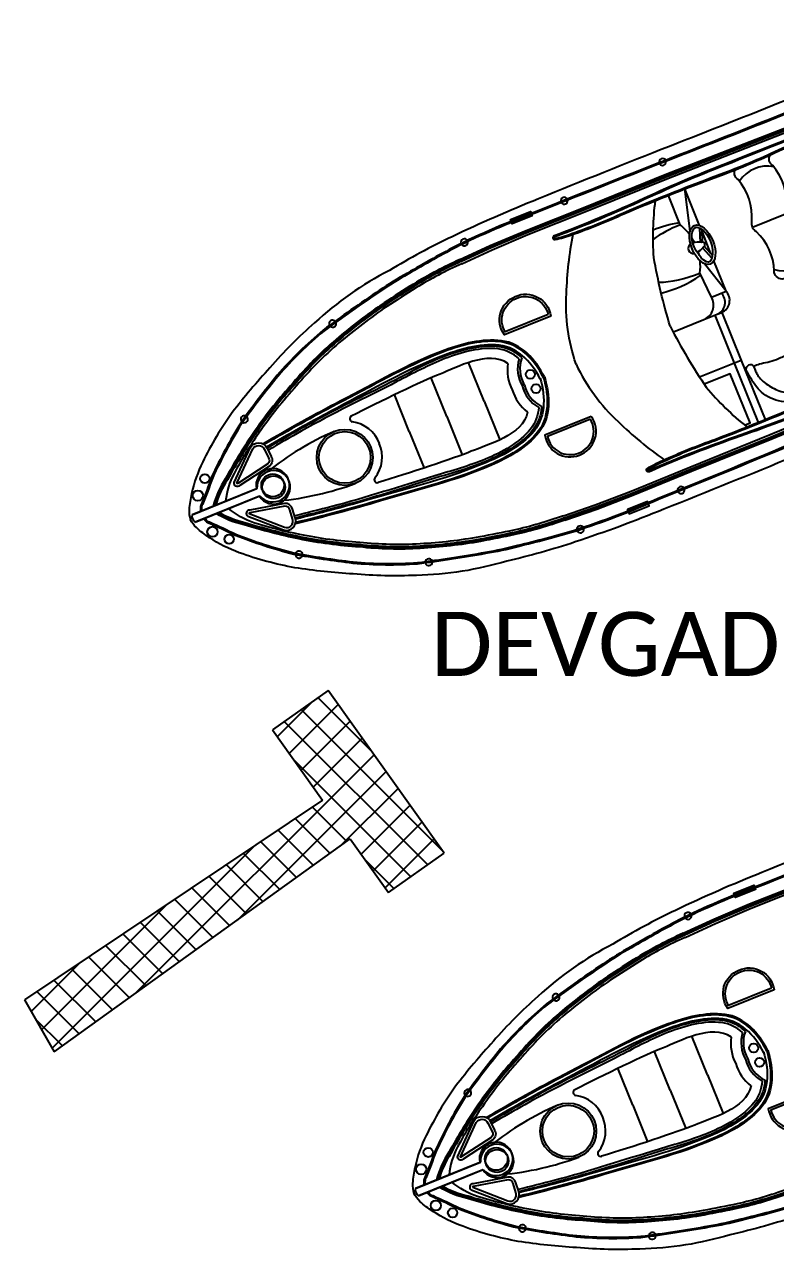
# Model space of a CAD drawing. Header units: metres. Extents: x 325581 to 326861, y 1810568 to 1812736.
# Drawn here: x 326303.6 to 326420.8, y 1812544.7 to 1812736 of the extents above; entities that cross this region are included whole.
import ezdxf

# ---------------------------------------------------------------- set-up
doc = ezdxf.new("R2010")
doc.units = ezdxf.units.M
doc.layers.add('PORT', color=5, linetype='Continuous')
doc.layers.add('PORT TEXT', color=7, linetype='Continuous')
doc.styles.get("Standard").update_dxf_attribs({"font": 'calibri.ttf'})

msp = doc.modelspace()

# ---------------------------------------------------------------- linework, layer by layer
at = {"color": 32, "true_color": 0xcd6928}
for p, q in [((326408.93, 1812704.67), (326406.64, 1812710.36)), ((326407.47, 1812703.75), (326406.64, 1812710.36)), ((326422.62, 1812706.53), (326417.21, 1812704.35)), ((326409.07, 1812702), (326408.99, 1812704.24)), ((326409.42, 1812702.01), (326409.35, 1812704.01)), ((326410.72, 1812700.23), (326409.37, 1812703.59)), ((326409.4, 1812701.17), (326410.86, 1812699.54)), ((326409.67, 1812701.41), (326410.95, 1812699.97)), ((326413.07, 1812694.41), (326409.73, 1812698.67)), ((326413.07, 1812694.41), (326411.16, 1812699.15)), ((326410.78, 1812693.48), (326413.07, 1812694.41)), ((326375.31, 1812677.2), (326372.88, 1812683.23)), ((326414.34, 1812683.12), (326418.07, 1812673.89)), ((326415.45, 1812683.57), (326419.17, 1812674.34)), ((326369.47, 1812674.84), (326367.04, 1812680.86)), ((326363.63, 1812672.48), (326361.3, 1812678.25)), ((326375.31, 1812677.2), (326377.75, 1812671.16)), ((326369.47, 1812674.84), (326371.9, 1812668.82)), ((326363.63, 1812672.48), (326365.95, 1812666.72)), ((326410.19, 1812571.97), (326407.75, 1812578.01)), ((326404.34, 1812569.61), (326401.91, 1812575.63)), ((326398.5, 1812567.26), (326396.17, 1812573.03)), ((326410.19, 1812571.97), (326412.62, 1812565.93)), ((326404.34, 1812569.61), (326406.77, 1812563.59)), ((326398.5, 1812567.26), (326400.83, 1812561.49))]:
    msp.add_line(p, q, dxfattribs=at)
for points in [[(326472.35, 1812716.34, 0.01736), (326466.6, 1812729.67, 0.12634), (326462.22, 1812735.28, 0.172899), (326452.76, 1812735.17, 0.013884), (326445.35, 1812732.5, 0.008973), (326434.73, 1812728.78, 0.01509), (326422.68, 1812724.3, -0.002245), (326404.24, 1812717.01, 0.003342), (326383.81, 1812708.81, 0.016984), (326370.31, 1812702.9, 0.024546), (326360.52, 1812697.62, 0.067942), (326348.83, 1812689.44, 0.033948), (326341.88, 1812682.44, 0.022001), (326335.99, 1812675.43, 0.042872), (326331.38, 1812667.71, 0.059514), (326329.65, 1812662.8, 0.046364), (326329.27, 1812660.26, 0.104882), (326329.46, 1812658.7, 0.104882)], [(326371.52, 1812699.32), (326376.27, 1812701.51), (326381.85, 1812703.89), (326391.02, 1812707.53), (326403.59, 1812712.6), (326423.83, 1812720.49, 0.002601), (326434.87, 1812724.67, -0.004411), (326444.25, 1812728.22, -0.013009), (326450.82, 1812730.37, -0.113396), (326454.73, 1812730.53, -0.146005), (326456.85, 1812729.44, -1.595219)], [(326371.59, 1812699.16), (326376.35, 1812701.35), (326381.91, 1812703.73), (326391.08, 1812707.36), (326403.65, 1812712.43), (326423.89, 1812720.33, 0.002601), (326434.93, 1812724.5, -0.004411), (326444.31, 1812728.06, -0.013003), (326450.87, 1812730.2, -0.113337), (326454.7, 1812730.36, -0.144821), (326456.69, 1812729.34, -0.138987)], [(326371.66, 1812699), (326376.42, 1812701.19), (326381.98, 1812703.57), (326391.15, 1812707.2), (326403.72, 1812712.27), (326423.96, 1812720.16, 0.002601), (326435, 1812724.34, -0.00441), (326444.37, 1812727.89, -0.012997), (326450.92, 1812730.03, -0.113276), (326454.66, 1812730.19, -0.142458), (326456.55, 1812729.24, -0.142458)], [(326434.61, 1812726.99, -0.006425), (326423.3, 1812722.6, -0.002217), (326404.89, 1812715.32, 0.003368), (326384.28, 1812707.14, 0.024633), (326371.41, 1812701.69, 0.015037), (326363.33, 1812697.2, 0.025439), (326358.95, 1812694.49, 0.013843), (326350.19, 1812688.3, 0.040266), (326343.02, 1812681.25, 0.016729), (326337.31, 1812673.79, 0.029739), (326332.77, 1812665.36, -0.01525), (326331.17, 1812661.15, 0.132389), (326331.02, 1812660.34, 0.028442), (326331.05, 1812660.01, 0.028442)], [(326434.67, 1812726.82, -0.006424), (326423.36, 1812722.44, -0.002217), (326404.96, 1812715.16, 0.003368), (326384.34, 1812706.98, 0.024633), (326371.49, 1812701.53, 0.015038), (326363.42, 1812697.04, 0.025461), (326359.05, 1812694.34, 0.013839), (326350.3, 1812688.16, 0.040238), (326343.15, 1812681.14, 0.016715), (326337.46, 1812673.69, 0.029693), (326332.94, 1812665.29, -0.015234), (326331.33, 1812661.08, 0.134036), (326331.2, 1812660.35, 0.024879), (326331.22, 1812660.08, 0.024879)], [(326371.81, 1812698.68), (326376.56, 1812700.86), (326382.12, 1812703.24), (326391.28, 1812706.87), (326403.85, 1812711.94), (326424.08, 1812719.83, 0.002601), (326435.13, 1812724.01, -0.00441), (326444.5, 1812727.56, -0.002867), (326445.93, 1812728.06, -0.002867)], [(326456.78, 1812713.4), (326455.46, 1812716.66, 0.202722), (326446.97, 1812725.13, 0.178768), (326441.14, 1812725.2, -0.010028), (326430.83, 1812721.29, 0.005356), (326413.9, 1812714.62, 0.016605), (326400.33, 1812708.9, -0.018921), (326386.24, 1812703.02, 0.925873), (326386.38, 1812702.44, 0.041202), (326388.99, 1812703.21, 0.024461), (326397.12, 1812706.48, -0.012888), (326412.8, 1812712.69, 0.019359), (326421.88, 1812716.56, -0.002375), (326432.39, 1812721.05, 0.006386), (326439.15, 1812723.71, 0.013656), (326441.84, 1812724.84, 0.862706), (326441.69, 1812725.37, -0.648089)], [(326441.72, 1812725.2, 0.016488), (326441.21, 1812725.03, -0.010023), (326430.89, 1812721.12, 0.005356), (326413.96, 1812714.46, 0.016607), (326400.41, 1812708.74, -0.018921), (326386.3, 1812702.85, -0.01143), (326386.3, 1812702.85, 0.913283), (326386.35, 1812702.61, 0.041174), (326388.93, 1812703.38, 0.024478), (326397.05, 1812706.64, -0.012889), (326412.74, 1812712.86, 0.019362), (326421.81, 1812716.72, -0.002377), (326432.32, 1812721.21, 0.006391), (326439.09, 1812723.88, 0.013664), (326441.77, 1812725, -0.000701), (326441.77, 1812725, 0.819976), (326441.72, 1812725.2, 0.819976)], [(326472.35, 1812716.34, -0.01736), (326477.46, 1812702.75, -0.12634), (326478.2, 1812695.67, -0.172899), (326471.31, 1812689.19, -0.013884), (326464.12, 1812685.96, -0.008973), (326453.89, 1812681.27, -0.01509), (326442.1, 1812676.14, 0.002245), (326423.76, 1812668.6, -0.003342), (326403.37, 1812660.33, -0.016984), (326389.54, 1812655.22, -0.024546), (326378.83, 1812652.23, -0.067942), (326364.74, 1812650, -0.033948), (326354.88, 1812650.22, -0.022001), (326345.77, 1812651.19, -0.042872), (326337.09, 1812653.54, -0.059514), (326332.44, 1812655.88, -0.046364), (326330.41, 1812657.45, -0.104882), (326329.46, 1812658.7, -0.104882)], [(326428.11, 1812699.17, -0.291269), (326426.38, 1812698.66, -0.299867), (326425.81, 1812699.67, 0.273478), (326423.21, 1812705.82, -0.28657), (326422.49, 1812707.44, 0.198759), (326420.35, 1812714.01, -0.45148), (326420.01, 1812715.7, -1.463971)], [(326426.41, 1812698.65, -0.164009), (326421.84, 1812696.29, -0.407559), (326420.58, 1812697.56, 0.20466), (326417.8, 1812703.64, -0.28657), (326417.09, 1812705.26, 0.198759), (326414.95, 1812711.83, -0.45148), (326414.61, 1812713.52, -1.463971)], [(326404.36, 1812688.91, -0.033687), (326401.81, 1812699.67, -0.051879), (326402.06, 1812708.54, -1.92312)], [(326459.21, 1812707.37), (326460.41, 1812704.39, -0.202722), (326460.18, 1812692.4, -0.178768), (326456.02, 1812688.31, 0.010028), (326445.88, 1812683.97, -0.005356), (326429.07, 1812677.02, -0.016605), (326415.33, 1812671.73, 0.018921), (326401.1, 1812666.18, -0.925873), (326400.8, 1812666.7, -0.041202), (326403.22, 1812667.95, -0.024461), (326411.33, 1812671.24, 0.012888), (326426.94, 1812677.65, -0.019359), (326436.16, 1812681.16, 0.002375), (326446.84, 1812685.22, -0.006386), (326453.56, 1812688, -0.013656), (326456.27, 1812689.05, -0.862706), (326456.54, 1812688.56, 0.648089)], [(326389.65, 1812682.98, -0.096403), (326388.17, 1812694.01, -0.040538), (326389.2, 1812703.29, -1.92312)], [(326371.52, 1812699.32, 0.031596), (326364.3, 1812695.51, 0.004928), (326359.72, 1812692.58, 0.02844), (326352.19, 1812686.84, 0.042875), (326345.5, 1812680.06, 0.035347), (326339.57, 1812672.63, 0.024093), (326334.94, 1812665.11, 0.079837), (326333, 1812660.8)], [(326371.59, 1812699.16, 0.031592), (326364.39, 1812695.36, 0.004926), (326359.82, 1812692.43, 0.028436), (326352.31, 1812686.7, 0.042895), (326345.63, 1812679.95, 0.035363), (326339.72, 1812672.53, 0.024111), (326335.09, 1812665.02, 0.077658), (326333.2, 1812660.88, 0.077658)], [(326371.66, 1812699, 0.031588), (326364.48, 1812695.21, 0.004924), (326359.91, 1812692.28, 0.028433), (326352.42, 1812686.57, 0.042917), (326345.76, 1812679.83, 0.035379), (326339.87, 1812672.43, 0.02413), (326335.24, 1812664.92, 0.075408), (326333.41, 1812660.96, 0.075408)], [(326371.81, 1812698.68, 0.031581), (326364.67, 1812694.91, 0.00492), (326360.11, 1812691.99, 0.028426), (326352.65, 1812686.3, 0.042959), (326346.03, 1812679.6, 0.035411), (326340.16, 1812672.23, 0.028829), (326336.27, 1812665.93, 0.092336), (326334.95, 1812661.59, 0.080328)], [(326387.81, 1812658.96), (326392.75, 1812660.69), (326398.41, 1812662.83), (326407.53, 1812666.58), (326420.1, 1812671.65), (326440.15, 1812680.01, -0.002601), (326451, 1812684.66, 0.00441), (326460.22, 1812688.61, 0.012997), (326466.42, 1812691.61, 0.113276), (326469.22, 1812694.1, 0.142458), (326469.92, 1812696.09, 0.142458)], [(326387.87, 1812658.8), (326392.82, 1812660.52), (326398.48, 1812662.67), (326407.6, 1812666.42), (326420.17, 1812671.49), (326440.22, 1812679.85, -0.002601), (326451.07, 1812684.5, 0.004411), (326460.29, 1812688.45, 0.013003), (326466.5, 1812691.45, 0.113337), (326469.36, 1812693.99, 0.144821), (326470.1, 1812696.11, 0.138987)], [(326387.93, 1812658.63), (326392.88, 1812660.35), (326398.54, 1812662.51), (326407.67, 1812666.25), (326420.23, 1812671.32), (326440.29, 1812679.68, -0.002601), (326451.14, 1812684.34, 0.004411), (326460.36, 1812688.29, 0.013009), (326466.58, 1812691.3, 0.113396), (326469.51, 1812693.89, 0.146005), (326470.28, 1812696.15, 1.595219)], [(326404.86, 1812688.04), (326409.61, 1812689.95, 0.462925), (326410.78, 1812693.48), (326409, 1812697.23)], [(326409.61, 1812689.95), (326411.67, 1812690.78, 0.545737), (326412.3, 1812694.1, 0.282905)], [(326411.67, 1812690.78), (326412.41, 1812691.08, 0.516839), (326413.07, 1812694.41, 0.282905)], [(326385.7, 1812690.51), (326378.47, 1812687.59, -0.483063), (326380.17, 1812693.57, -0.50024), (326385.7, 1812690.51, -0.418424)], [(326387.7, 1812659.3), (326392.63, 1812661.02), (326398.28, 1812663.16), (326407.4, 1812666.91), (326419.96, 1812671.98), (326440.02, 1812680.34, -0.002601), (326450.86, 1812684.99, 0.00441), (326460.07, 1812688.93, 0.002867), (326461.45, 1812689.57, 0.002867)], [(326456.44, 1812688.71, -0.016488), (326455.95, 1812688.47, 0.010023), (326445.81, 1812684.13, -0.005356), (326429, 1812677.18, -0.016607), (326415.27, 1812671.89, 0.018921), (326401.03, 1812666.35, 0.01143), (326401.02, 1812666.34, -0.913283), (326400.9, 1812666.55, -0.041174), (326403.29, 1812667.79, -0.024478), (326411.39, 1812671.08, 0.012889), (326427.01, 1812677.48, -0.019362), (326436.22, 1812680.99, 0.002377), (326446.91, 1812685.06, -0.006391), (326453.63, 1812687.83, -0.013664), (326456.33, 1812688.88, 0.000701), (326456.33, 1812688.88, -0.819976), (326456.44, 1812688.71, -0.819976)], [(326404.36, 1812688.91, 0.033687), (326409.99, 1812679.4, 0.051879), (326416.32, 1812673.19, 1.92312)], [(326452.49, 1812682.65, 0.006424), (326441.3, 1812677.96, 0.002217), (326423, 1812670.43, -0.003368), (326402.48, 1812662.01, -0.024633), (326389.44, 1812657.02, -0.015038), (326380.52, 1812654.65, -0.025461), (326375.5, 1812653.57, -0.013839), (326364.9, 1812651.95, -0.040238), (326354.89, 1812652.05, -0.016715), (326345.62, 1812653.46, -0.029693), (326336.54, 1812656.37, 0.015234), (326332.45, 1812658.29, -0.134036), (326331.86, 1812658.72, -0.024879), (326331.68, 1812658.93, -0.024879)], [(326389.65, 1812682.98, 0.096403), (326396.24, 1812674.01, 0.040538), (326403.42, 1812668.05, 1.92312)], [(326452.56, 1812682.48, 0.006425), (326441.37, 1812677.79, 0.002217), (326423.07, 1812670.27, -0.003368), (326402.55, 1812661.85, -0.024633), (326389.5, 1812656.85, -0.015037), (326380.56, 1812654.48, -0.025439), (326375.53, 1812653.39, -0.013843), (326364.92, 1812651.77, -0.040266), (326354.87, 1812651.87, -0.016729), (326345.58, 1812653.28, -0.029739), (326336.46, 1812656.21, 0.01525), (326332.39, 1812658.12, -0.132389), (326331.72, 1812658.6, -0.028442), (326331.51, 1812658.86, -0.028442)], [(326392.03, 1812674.82), (326384.79, 1812671.9, 0.483063), (326390.17, 1812668.78, 0.50024), (326392.03, 1812674.82, 0.418424)], [(326341.43, 1812669.87), (326342.06, 1812668.59, -0.382221), (326341.79, 1812667.05), (326337.17, 1812664.05, -0.786544), (326336.31, 1812664.53), (326338.81, 1812669.94, -0.616464), (326341.43, 1812669.87, -3.844907)], [(326387.93, 1812658.63, -0.031596), (326380.09, 1812656.36, -0.004928), (326374.76, 1812655.3, -0.02844), (326365.35, 1812654.21, -0.042875), (326355.83, 1812654.44, -0.035347), (326346.41, 1812655.69, -0.024093), (326337.85, 1812657.89, -0.079837), (326333.46, 1812659.65)], [(326387.87, 1812658.8, -0.031592), (326380.05, 1812656.54, -0.004926), (326374.72, 1812655.47, -0.028436), (326365.34, 1812654.39, -0.042895), (326355.85, 1812654.62, -0.035363), (326346.44, 1812655.86, -0.024111), (326337.9, 1812658.06, -0.077658), (326333.67, 1812659.73, -0.077658)], [(326387.81, 1812658.96, -0.031588), (326380.01, 1812656.71, -0.004924), (326374.69, 1812655.65, -0.028433), (326365.33, 1812654.56, -0.042917), (326355.86, 1812654.8, -0.035379), (326346.48, 1812656.04, -0.02413), (326337.94, 1812658.23, -0.075408), (326333.88, 1812659.81, -0.075408)], [(326387.69, 1812659.3, -0.031581), (326379.94, 1812657.06, -0.00492), (326374.63, 1812656, -0.028426), (326365.31, 1812654.92, -0.042959), (326355.89, 1812655.15, -0.035411), (326346.55, 1812656.38, -0.028829), (326339.38, 1812658.22, -0.092336), (326335.42, 1812660.44, -0.080328)], [(326345.83, 1812658.97), (326345.39, 1812660.33, 0.382221), (326344.14, 1812661.24), (326338.72, 1812660.2, 0.786544), (326338.44, 1812659.25), (326343.99, 1812657.09, 0.616464), (326345.83, 1812658.97, 3.844907)], [(326507.22, 1812611.11, 0.01736), (326501.47, 1812624.44, 0.12634), (326497.1, 1812630.06, 0.172899), (326487.63, 1812629.94, 0.013884), (326480.22, 1812627.27, 0.008973), (326469.6, 1812623.56, 0.01509), (326457.55, 1812619.07, -0.002245), (326439.11, 1812611.78, 0.003342), (326418.68, 1812603.59, 0.016984), (326405.19, 1812597.67, 0.024546), (326395.39, 1812592.39, 0.067942), (326383.7, 1812584.22, 0.033948), (326376.75, 1812577.22, 0.022001), (326370.86, 1812570.2, 0.042872), (326366.25, 1812562.48, 0.059514), (326364.53, 1812557.58, 0.046364), (326364.15, 1812555.03, 0.104882), (326364.34, 1812553.48, 0.104882)], [(326406.39, 1812594.1), (326411.15, 1812596.29), (326416.72, 1812598.67), (326425.89, 1812602.3), (326438.46, 1812607.37), (326458.71, 1812615.27, 0.002601), (326469.74, 1812619.44, -0.004411), (326479.13, 1812623, -0.013009), (326485.69, 1812625.14, -0.113396), (326489.6, 1812625.31, -0.146005), (326491.72, 1812624.22, -1.595219)], [(326406.46, 1812593.94), (326411.22, 1812596.12), (326416.79, 1812598.5), (326425.96, 1812602.14), (326438.52, 1812607.2), (326458.77, 1812615.1, 0.002601), (326469.81, 1812619.28, -0.004411), (326479.19, 1812622.83, -0.013003), (326485.74, 1812624.97, -0.113337), (326489.57, 1812625.13, -0.144821), (326491.57, 1812624.11, -0.138987)], [(326406.54, 1812593.78), (326411.29, 1812595.96), (326416.85, 1812598.34), (326426.02, 1812601.97), (326438.59, 1812607.04), (326458.83, 1812614.94, 0.002601), (326469.87, 1812619.11, -0.00441), (326479.25, 1812622.66, -0.012997), (326485.79, 1812624.8, -0.113276), (326489.54, 1812624.96, -0.142458), (326491.42, 1812624.01, -0.142458)], [(326469.48, 1812621.76, -0.006425), (326458.17, 1812617.37, -0.002217), (326439.77, 1812610.09, 0.003368), (326419.15, 1812601.92, 0.024633), (326406.29, 1812596.46, 0.015037), (326398.21, 1812591.97, 0.025439), (326393.82, 1812589.26, 0.013843), (326385.06, 1812583.07, 0.040266), (326377.89, 1812576.03, 0.016729), (326372.18, 1812568.56, 0.029739), (326367.65, 1812560.13, -0.01525), (326366.04, 1812555.92, 0.132389), (326365.89, 1812555.11, 0.028442), (326365.92, 1812554.78, 0.028442)], [(326469.55, 1812621.6, -0.006424), (326458.23, 1812617.21, -0.002217), (326439.83, 1812609.93, 0.003368), (326419.21, 1812601.75, 0.024633), (326406.37, 1812596.3, 0.015038), (326398.29, 1812591.82, 0.025461), (326393.92, 1812589.11, 0.013839), (326385.17, 1812582.93, 0.040238), (326378.03, 1812575.91, 0.016715), (326372.33, 1812568.47, 0.029693), (326367.81, 1812560.06, -0.015234), (326366.2, 1812555.85, 0.134036), (326366.07, 1812555.12, 0.024879), (326366.09, 1812554.85, 0.024879)], [(326406.69, 1812593.45), (326411.44, 1812595.64), (326416.99, 1812598.01), (326426.16, 1812601.64), (326438.72, 1812606.71), (326458.96, 1812614.6, 0.002601), (326470, 1812618.78, -0.00441), (326479.37, 1812622.33, -0.002867), (326480.8, 1812622.83, -0.002867)], [(326507.22, 1812611.11, -0.01736), (326512.33, 1812597.52, -0.12634), (326513.08, 1812590.44, -0.172899), (326506.18, 1812583.96, -0.013884), (326498.99, 1812580.74, -0.008973), (326488.77, 1812576.05, -0.01509), (326476.98, 1812570.91, 0.002245), (326458.64, 1812563.37, -0.003342), (326438.24, 1812555.1, -0.016984), (326424.42, 1812549.99, -0.024546), (326413.7, 1812547, -0.067942), (326399.61, 1812544.77, -0.033948), (326389.75, 1812544.99, -0.022001), (326380.64, 1812545.96, -0.042872), (326371.96, 1812548.32, -0.059514), (326367.32, 1812550.65, -0.046364), (326365.28, 1812552.22, -0.104882), (326364.34, 1812553.48, -0.104882)], [(326406.39, 1812594.1, 0.031596), (326399.17, 1812590.28, 0.004928), (326394.59, 1812587.35, 0.02844), (326387.06, 1812581.61, 0.042875), (326380.37, 1812574.84, 0.035347), (326374.45, 1812567.4, 0.024093), (326369.81, 1812559.88, 0.079837), (326367.87, 1812555.57)], [(326406.46, 1812593.94, 0.031592), (326399.26, 1812590.13, 0.004926), (326394.69, 1812587.21, 0.028436), (326387.18, 1812581.48, 0.042895), (326380.5, 1812574.72, 0.035363), (326374.59, 1812567.3, 0.024111), (326369.96, 1812559.79, 0.077658), (326368.08, 1812555.65, 0.077658)], [(326406.54, 1812593.77, 0.031588), (326399.36, 1812589.98, 0.004924), (326394.79, 1812587.06, 0.028433), (326387.3, 1812581.34, 0.042917), (326380.64, 1812574.6, 0.035379), (326374.74, 1812567.2, 0.02413), (326370.12, 1812559.7, 0.075408), (326368.28, 1812555.74, 0.075408)], [(326406.68, 1812593.45, 0.031581), (326399.54, 1812589.68, 0.00492), (326394.99, 1812586.76, 0.028426), (326387.53, 1812581.07, 0.042959), (326380.9, 1812574.37, 0.035411), (326375.03, 1812567, 0.028829), (326371.15, 1812560.71, 0.092336), (326369.83, 1812556.36, 0.080328)], [(326420.57, 1812585.28), (326413.34, 1812582.36, -0.483063), (326415.05, 1812588.34, -0.50024), (326420.57, 1812585.28, -0.418424)], [(326487.37, 1812577.42, 0.006424), (326476.18, 1812572.73, 0.002217), (326457.87, 1812565.2, -0.003368), (326437.35, 1812556.79, -0.024633), (326424.32, 1812551.8, -0.015038), (326415.39, 1812549.43, -0.025461), (326410.37, 1812548.34, -0.013839), (326399.78, 1812546.72, -0.040238), (326389.76, 1812546.82, -0.016715), (326380.49, 1812548.23, -0.029693), (326371.41, 1812551.14, 0.015234), (326367.33, 1812553.06, -0.134036), (326366.73, 1812553.49, -0.024879), (326366.56, 1812553.7, -0.024879)], [(326487.43, 1812577.25, 0.006425), (326476.24, 1812572.57, 0.002217), (326457.94, 1812565.04, -0.003368), (326437.42, 1812556.62, -0.024633), (326424.37, 1812551.63, -0.015037), (326415.44, 1812549.25, -0.025439), (326410.4, 1812548.17, -0.013843), (326399.79, 1812546.54, -0.040266), (326389.74, 1812546.64, -0.016729), (326380.46, 1812548.06, -0.029739), (326371.34, 1812550.98, 0.01525), (326367.26, 1812552.9, -0.132389), (326366.6, 1812553.38, -0.028442), (326366.39, 1812553.63, -0.028442)], [(326426.9, 1812569.59), (326419.67, 1812566.68, 0.483063), (326425.04, 1812563.55, 0.50024), (326426.9, 1812569.59, 0.418424)], [(326376.31, 1812564.64), (326376.94, 1812563.36, -0.382221), (326376.66, 1812561.83), (326372.04, 1812558.82, -0.786544), (326371.18, 1812559.3), (326373.68, 1812564.72, -0.616464), (326376.31, 1812564.64, -3.844907)], [(326422.81, 1812553.4, -0.031596), (326414.96, 1812551.14, -0.004928), (326409.63, 1812550.07, -0.02844), (326400.23, 1812548.98, -0.042875), (326390.7, 1812549.22, -0.035347), (326381.28, 1812550.46, -0.024093), (326372.72, 1812552.66, -0.079837), (326368.33, 1812554.42)], [(326422.75, 1812553.57, -0.031592), (326414.92, 1812551.31, -0.004926), (326409.6, 1812550.25, -0.028436), (326400.22, 1812549.16, -0.042895), (326390.72, 1812549.39, -0.035363), (326381.31, 1812550.64, -0.024111), (326372.77, 1812552.83, -0.077658), (326368.54, 1812554.5, -0.077658)], [(326422.69, 1812553.74, -0.031588), (326414.89, 1812551.48, -0.004924), (326409.57, 1812550.42, -0.028433), (326400.21, 1812549.34, -0.042917), (326390.74, 1812549.57, -0.035379), (326381.35, 1812550.81, -0.02413), (326372.82, 1812553.01, -0.075408), (326368.75, 1812554.59, -0.075408)], [(326422.57, 1812554.07, -0.031581), (326414.81, 1812551.83, -0.00492), (326409.5, 1812550.77, -0.028426), (326400.18, 1812549.69, -0.042959), (326390.77, 1812549.92, -0.035411), (326381.42, 1812551.16, -0.028829), (326374.26, 1812553, -0.092336), (326370.29, 1812555.21, -0.080328)], [(326380.71, 1812553.74), (326380.27, 1812555.1, 0.382221), (326379.01, 1812556.01), (326373.59, 1812554.97, 0.786544), (326373.31, 1812554.03), (326378.86, 1812551.86, 0.616464), (326380.71, 1812553.74, 3.844907)]]:
    msp.add_lwpolyline(points, format="xyb", dxfattribs=at)
for points in [[(326405.9, 1812704.75), (326404.11, 1812709.36)], [(326379.51, 1812705.3), (326379.4, 1812705.58), (326382.53, 1812706.85), (326382.66, 1812706.54)], [(326382.72, 1812706.37), (326382.81, 1812706.16), (326379.68, 1812704.89), (326379.58, 1812705.13)], [(326412.41, 1812691.08), (326415.45, 1812683.57), (326408.95, 1812680.95)], [(326411.31, 1812690.64), (326414.34, 1812683.12)], [(326415.96, 1812673.48), (326416.82, 1812673.82), (326413.72, 1812681.5), (326409.67, 1812679.87)], [(326329.72, 1812659.47), (326339.84, 1812663.56)], [(326339.76, 1812663.53), (326329.72, 1812659.47)], [(326330.18, 1812658.32), (326340.31, 1812662.41)], [(326340.23, 1812662.38), (326330.18, 1812658.32)], [(326400.89, 1812661.33), (326400.81, 1812661.54), (326397.67, 1812660.28), (326397.77, 1812660.04)], [(326397.84, 1812659.88), (326397.95, 1812659.59), (326401.08, 1812660.86), (326400.96, 1812661.16)], [(326414.39, 1812600.07), (326414.27, 1812600.36), (326417.41, 1812601.62), (326417.53, 1812601.31)], [(326417.6, 1812601.15), (326417.68, 1812600.93), (326414.55, 1812599.67), (326414.45, 1812599.91)], [(326364.59, 1812554.25), (326374.72, 1812558.33)], [(326374.64, 1812558.3), (326364.59, 1812554.25)], [(326365.05, 1812553.1), (326375.18, 1812557.18)], [(326375.1, 1812557.15), (326365.05, 1812553.1)]]:
    msp.add_lwpolyline(points, dxfattribs=at)
for points in [[(326385.3, 1812690.73), (326378.6, 1812688.02, -0.460147), (326380.31, 1812693.24, -0.47706)], [(326391.89, 1812674.38), (326385.19, 1812671.68, 0.460147), (326390.05, 1812669.11, 0.47706)], [(326341.03, 1812669.68), (326341.67, 1812668.37, -0.383069), (326341.53, 1812667.41), (326336.86, 1812664.37, -0.853636), (326336.73, 1812664.39), (326339.2, 1812669.74, -0.613527)], [(326345.41, 1812658.83), (326344.97, 1812660.21, 0.383069), (326344.2, 1812660.8), (326338.72, 1812659.75, 0.853636), (326338.64, 1812659.65), (326344.14, 1812657.51, 0.613527)], [(326420.18, 1812585.5), (326413.48, 1812582.8, -0.460147), (326415.19, 1812588.02, -0.47706)], [(326426.77, 1812569.16), (326420.07, 1812566.46, 0.460147), (326424.92, 1812563.88, 0.47706)], [(326375.91, 1812564.45), (326376.55, 1812563.14, -0.383069), (326376.4, 1812562.19), (326371.73, 1812559.15, -0.853636), (326371.6, 1812559.17), (326374.08, 1812564.52, -0.613527)], [(326380.28, 1812553.6), (326379.84, 1812554.99, 0.383069), (326379.07, 1812555.58), (326373.6, 1812554.52, 0.853636), (326373.52, 1812554.42), (326379.01, 1812552.28, 0.613527)]]:
    msp.add_lwpolyline(points, format="xyb", close=True, dxfattribs=at)
for centre, radius in [((326382.52, 1812681.41), 0.706), ((326383.42, 1812679.16), 0.706), ((326353.56, 1812668.42), 4.38), ((326353.56, 1812668.42), 4.38), ((326353.56, 1812668.42), 4.03), ((326353.56, 1812668.42), 4.03), ((326331.71, 1812665.1), 0.724), ((326342.32, 1812664.07), 1.78), ((326342.45, 1812663.75), 1.78), ((326330.62, 1812662.46), 0.806), ((326332.9, 1812656.8), 0.806), ((326335.51, 1812655.65), 0.724), ((326417.39, 1812576.18), 0.706), ((326418.3, 1812573.93), 0.706), ((326388.43, 1812563.19), 4.38), ((326388.43, 1812563.19), 4.38), ((326388.43, 1812563.19), 4.03), ((326388.43, 1812563.19), 4.03), ((326366.58, 1812559.87), 0.724), ((326377.19, 1812558.85), 1.78), ((326377.32, 1812558.53), 1.78), ((326365.49, 1812557.23), 0.806), ((326367.77, 1812551.57), 0.806), ((326370.39, 1812550.43), 0.724)]:
    msp.add_circle(centre, radius, dxfattribs=at)
for centre, radius, start, end in [((326403.15, 1812714.57), 0.548, 28.063, 194.5655), ((326403.15, 1812714.57), 0.548, 213.1897, 9.4388), ((326419.49, 1812708.74), 5.18, 78.5921, 146.7396), ((326387.81, 1812708.52), 0.548, 26.8385, 196.9376), ((326387.81, 1812708.52), 0.548, 215.5978, 8.1783), ((326400.87, 1812698.28), 8.19, 37.4019, 52.1577), ((326372.24, 1812702.03), 0.548, 30.2415, 200.6481), ((326372.24, 1812702.03), 0.548, 219.307, 11.5826), ((326407.97, 1812701.08), 0.8, 122.77, 281.1155), ((326408.77, 1812699.18), 2.87, 115.5829, 115.8522), ((326400.87, 1812698.28), 8.19, 26.8702, 33.2095), ((326408.77, 1812699.18), 2.87, 80.3723, 108.0124), ((326409.39, 1812701.65), 0.384, 291.9677, 111.9677), ((326407.23, 1812703), 2.87, 288.0831, 288.3524), ((326407.23, 1812703), 2.87, 297.5702, 323.5631), ((326400.87, 1812698.28), 8.19, 11.9168, 16.1567), ((326400.87, 1812698.28), 8.19, 352.5927, 5.9437), ((326421.9, 1812702.76), 5.18, 255.1677, 319.3719), ((326351.66, 1812689.31), 0.548, 42.2562, 210.3518), ((326351.66, 1812689.31), 0.548, 228.9869, 23.6211), ((326385.63, 1812682.08), 6.69, 171.0918, 207.6942), ((326385.85, 1812682.26), 5.31, 162.9295, 210.6792), ((326385.85, 1812682.26), 4.96, 159.4721, 210.6792), ((326386.13, 1812680.84), 6.69, 196.2412, 232.8435), ((326386.42, 1812680.87), 5.31, 193.2561, 241.0059), ((326386.42, 1812680.87), 4.96, 193.2561, 244.4633), ((326337.88, 1812674.39), 0.548, 66.5952, 221.7373), ((326337.88, 1812674.39), 0.548, 240.375, 47.9574), ((326354.79, 1812674.46), 0.466, 116.3053, 262.7731), ((326354.01, 1812668.77), 5.27, 20.2273, 82.0284), ((326370.52, 1812629.84), 46.53, 113.5695, 128.6403), ((326354.12, 1812668.48), 5.27, 321.9069, 23.708), ((326342.32, 1812664.07), 2.61, 219.6342, 192.0837), ((326342.45, 1812663.75), 2.61, 211.8517, 184.3012), ((326339, 1812707.98), 46.53, 275.2951, 290.3659), ((326358.63, 1812664.94), 0.466, 141.1623, 287.63), ((326406.04, 1812663.31), 0.548, 35.7571, 188.3376), ((326406.04, 1812663.31), 0.548, 206.9978, 17.0969), ((326330.74, 1812659.22), 1.05, 165.875, 238.0603), ((326330.74, 1812659.22), 1.05, 165.875, 238.0603), ((326390.33, 1812657.18), 0.548, 32.3527, 184.6283), ((326390.33, 1812657.18), 0.548, 203.2872, 13.6938), ((326346.41, 1812653.25), 0.548, 182.1981, 337.3402), ((326346.41, 1812653.25), 0.548, 355.9779, 163.5603), ((326366.68, 1812652.06), 0.548, 20.3143, 174.9485), ((326366.68, 1812652.06), 0.548, 193.5835, 1.6792), ((326407.11, 1812596.81), 0.548, 30.2415, 200.6481), ((326407.11, 1812596.81), 0.548, 219.307, 11.5826), ((326386.53, 1812584.09), 0.548, 42.2562, 210.3518), ((326386.53, 1812584.09), 0.548, 228.9869, 23.6211), ((326420.5, 1812576.85), 6.69, 171.0918, 207.6942), ((326420.73, 1812577.03), 5.31, 162.9295, 210.6792), ((326420.73, 1812577.03), 4.96, 159.4721, 210.6792), ((326421, 1812575.61), 6.69, 196.2412, 232.8435), ((326421.29, 1812575.64), 5.31, 193.2561, 241.0059), ((326421.29, 1812575.64), 4.96, 193.2561, 244.4633), ((326372.76, 1812569.16), 0.548, 66.5952, 221.7373), ((326372.76, 1812569.16), 0.548, 240.375, 47.9574), ((326389.67, 1812569.23), 0.466, 116.3053, 262.7731), ((326388.88, 1812563.55), 5.27, 20.2273, 82.0284), ((326405.4, 1812524.61), 46.53, 113.5695, 128.6403), ((326389, 1812563.25), 5.27, 321.9069, 23.708), ((326377.19, 1812558.85), 2.61, 219.6342, 192.0837), ((326377.32, 1812558.53), 2.61, 211.8517, 184.3012), ((326373.88, 1812602.75), 46.53, 275.2951, 290.3659), ((326393.51, 1812559.71), 0.466, 141.1623, 287.63), ((326365.61, 1812553.99), 1.05, 165.875, 238.0603), ((326365.61, 1812553.99), 1.05, 165.875, 238.0603), ((326381.28, 1812548.02), 0.548, 182.1981, 337.3402), ((326381.28, 1812548.02), 0.548, 355.9779, 163.5603), ((326401.56, 1812546.83), 0.548, 20.3143, 174.9485), ((326401.56, 1812546.83), 0.548, 193.5835, 1.6792)]:
    msp.add_arc(centre, radius, start, end, dxfattribs=at)
for start_param, end_param in [(4.712389, 5.232342), (0.830012, 1.576846)]:
    msp.add_ellipse((326407.42, 1812700.98), major_axis=(-8.88, -3.58), ratio=0.425319, start_param=start_param, end_param=end_param, dxfattribs=at)
msp.add_ellipse((326409.39, 1812701.65), major_axis=(-1.22, 3.02), ratio=0.533092, dxfattribs=at)
for points in [[(326401.7, 1812703.97), (326402.95, 1812704.48), (326404.33, 1812704.89), (326405.82, 1812705.12)], [(326402.94, 1812694.1), (326404.94, 1812694.59), (326407.1, 1812695.46), (326409.13, 1812696.9)]]:
    msp.add_open_spline(points, degree=3, dxfattribs=at)
for points, knots in [([(326408.31, 1812704.34), (326407.96, 1812704.2), (326407.67, 1812703.6), (326407.87, 1812700.91), (326409.57, 1812698.84), (326411.07, 1812699), (326411.32, 1812701.12), (326409.7, 1812703.98), (326408.75, 1812704.52), (326408.31, 1812704.34)], [0, 0, 0, 0, 1.031451, 1.031451, 2.992455, 2.992455, 4.95346, 4.95346, 6.283185, 6.283185, 6.283185, 6.283185]), ([(326384.71, 1812680.99), (326383.35, 1812683.71), (326381.14, 1812686.26), (326374.95, 1812687.02), (326371.83, 1812686.16), (326363.3, 1812683), (326358.26, 1812679.95), (326348.83, 1812675.13), (326344.88, 1812672.9), (326340.8, 1812670.54)], [0, 0, 0, 0, 0.0462196, 0.0462196, 0.0924392, 0.0924392, 0.1947325, 0.1947325, 0.2709084, 0.2709084, 0.2709084, 0.2709084]), ([(326384.56, 1812680.91), (326383.15, 1812683.71), (326380.83, 1812686.21), (326374.48, 1812686.8), (326371.32, 1812685.82), (326362.8, 1812682.53), (326357.73, 1812679.5), (326348.54, 1812674.77), (326344.83, 1812672.66), (326340.97, 1812670.43)], [0, 0, 0, 0, 0.0480884, 0.0480884, 0.0961768, 0.0961768, 0.1985377, 0.1985377, 0.2704106, 0.2704106, 0.2704106, 0.2704106]), ([(326384.08, 1812680.67), (326382.64, 1812683.53), (326380.3, 1812685.86), (326373.88, 1812686.16), (326370.69, 1812685.05), (326362.08, 1812681.57), (326356.86, 1812678.51), (326348, 1812673.85), (326344.65, 1812671.95), (326341.34, 1812670.04)], [0, 0, 0, 0, 0.0508337, 0.0508337, 0.1016674, 0.1016674, 0.2060328, 0.2060328, 0.2709084, 0.2709084, 0.2709084, 0.2709084]), ([(326381.21, 1812684), (326380.71, 1812684.46), (326378.4, 1812686.14), (326370.79, 1812685.5), (326361.56, 1812680.45), (326350.99, 1812675.4), (326344.21, 1812671.49), (326341.43, 1812669.88)], [0.0234044, 0.0234044, 0.0234044, 0.0234044, 0.0350942, 0.0739111, 0.138251, 0.2165713, 0.2709084, 0.2709084, 0.2709084, 0.2709084]), ([(326380.78, 1812683.82), (326379.83, 1812684.63), (326378.77, 1812685.2), (326374.85, 1812685.7), (326371.8, 1812684.86), (326366.6, 1812682.85), (326364.19, 1812681.53), (326356.74, 1812677.72), (326351.66, 1812675.27), (326345.04, 1812671.56), (326343.32, 1812670.57), (326341.61, 1812669.57)], [0.0248254, 0.0248254, 0.0248254, 0.0248254, 0.0474598, 0.0474598, 0.0949196, 0.0949196, 0.1423794, 0.1423794, 0.237299, 0.237299, 0.2709084, 0.2709084, 0.2709084, 0.2709084]), ([(326379.03, 1812683.11), (326375.99, 1812685.22), (326370.98, 1812682.44), (326365.69, 1812680.37), (326358.97, 1812677.1), (326354.58, 1812674.87)], [0.0313661, 0.0313661, 0.0313661, 0.0313661, 0.1084744, 0.1084744, 0.1920729, 0.1920729, 0.1920729, 0.1920729]), ([(326384.71, 1812680.99), (326385.61, 1812678.08), (326385.79, 1812674.72), (326381.87, 1812669.87), (326379.03, 1812668.33), (326370.69, 1812664.69), (326364.94, 1812663.39), (326354.81, 1812660.31), (326350.41, 1812659.18), (326345.84, 1812658.05)], [0, 0, 0, 0, 0.0462196, 0.0462196, 0.0924392, 0.0924392, 0.1947325, 0.1947325, 0.2709084, 0.2709084, 0.2709084, 0.2709084]), ([(326384.04, 1812680.78), (326384.98, 1812677.73), (326384.91, 1812674.42), (326380.5, 1812669.74), (326377.43, 1812668.33), (326368.82, 1812664.87), (326362.93, 1812663.45), (326353.32, 1812660.66), (326349.59, 1812659.7), (326345.88, 1812658.78)], [0, 0, 0, 0, 0.0508337, 0.0508337, 0.1016674, 0.1016674, 0.2060328, 0.2060328, 0.2709084, 0.2709084, 0.2709084, 0.2709084]), ([(326384.55, 1812680.94), (326385.47, 1812677.95), (326385.54, 1812674.53), (326381.37, 1812669.71), (326378.42, 1812668.22), (326370, 1812664.67), (326364.25, 1812663.33), (326354.35, 1812660.37), (326350.21, 1812659.31), (326345.89, 1812658.24)], [0, 0, 0, 0, 0.0480884, 0.0480884, 0.0961768, 0.0961768, 0.1985377, 0.1985377, 0.2704106, 0.2704106, 0.2704106, 0.2704106]), ([(326383.84, 1812676.22), (326383.72, 1812674.98), (326383.35, 1812673.84), (326380.88, 1812670.76), (326378.1, 1812669.24), (326372.96, 1812667.08), (326370.31, 1812666.36), (326362.3, 1812663.93), (326356.94, 1812662.17), (326349.6, 1812660.25), (326347.68, 1812659.78), (326345.75, 1812659.3)], [0.0248254, 0.0248254, 0.0248254, 0.0248254, 0.0474598, 0.0474598, 0.0949196, 0.0949196, 0.1423794, 0.1423794, 0.237299, 0.237299, 0.2709084, 0.2709084, 0.2709084, 0.2709084]), ([(326384.28, 1812676.39), (326384.24, 1812675.71), (326383.74, 1812672.89), (326377.82, 1812668.08), (326367.67, 1812665.31), (326356.55, 1812661.61), (326348.95, 1812659.73), (326345.84, 1812658.95)], [0.0234044, 0.0234044, 0.0234044, 0.0234044, 0.0350942, 0.0739111, 0.138251, 0.2165713, 0.2709084, 0.2709084, 0.2709084, 0.2709084]), ([(326382.09, 1812675.51), (326381.36, 1812671.89), (326375.83, 1812670.42), (326370.58, 1812668.24), (326363.48, 1812665.92), (326358.76, 1812664.49)], [0.0313661, 0.0313661, 0.0313661, 0.0313661, 0.1084744, 0.1084744, 0.1920729, 0.1920729, 0.1920729, 0.1920729]), ([(326419.59, 1812575.76), (326418.22, 1812578.48), (326416.01, 1812581.03), (326409.83, 1812581.8), (326406.7, 1812580.93), (326398.17, 1812577.77), (326393.14, 1812574.72), (326383.7, 1812569.9), (326379.75, 1812567.67), (326375.68, 1812565.31)], [0, 0, 0, 0, 0.0462196, 0.0462196, 0.0924392, 0.0924392, 0.1947325, 0.1947325, 0.2709084, 0.2709084, 0.2709084, 0.2709084]), ([(326419.43, 1812575.68), (326418.02, 1812578.48), (326415.7, 1812580.98), (326409.35, 1812581.57), (326406.2, 1812580.59), (326397.67, 1812577.31), (326392.6, 1812574.28), (326383.42, 1812569.54), (326379.7, 1812567.43), (326375.85, 1812565.2)], [0, 0, 0, 0, 0.0480884, 0.0480884, 0.0961768, 0.0961768, 0.1985377, 0.1985377, 0.2704106, 0.2704106, 0.2704106, 0.2704106]), ([(326418.96, 1812575.44), (326417.52, 1812578.3), (326415.17, 1812580.63), (326408.75, 1812580.94), (326405.56, 1812579.82), (326396.96, 1812576.34), (326391.73, 1812573.28), (326382.87, 1812568.62), (326379.53, 1812566.72), (326376.21, 1812564.81)], [0, 0, 0, 0, 0.0508337, 0.0508337, 0.1016674, 0.1016674, 0.2060328, 0.2060328, 0.2709084, 0.2709084, 0.2709084, 0.2709084]), ([(326416.08, 1812578.77), (326415.59, 1812579.23), (326413.27, 1812580.92), (326405.67, 1812580.28), (326396.44, 1812575.23), (326385.86, 1812570.18), (326379.08, 1812566.26), (326376.3, 1812564.66)], [0.0234044, 0.0234044, 0.0234044, 0.0234044, 0.0350942, 0.0739111, 0.138251, 0.2165713, 0.2709084, 0.2709084, 0.2709084, 0.2709084]), ([(326415.65, 1812578.59), (326414.7, 1812579.4), (326413.64, 1812579.97), (326409.73, 1812580.47), (326406.67, 1812579.64), (326401.48, 1812577.63), (326399.07, 1812576.3), (326391.61, 1812572.49), (326386.53, 1812570.04), (326379.92, 1812566.33), (326378.2, 1812565.34), (326376.48, 1812564.35)], [0.0248254, 0.0248254, 0.0248254, 0.0248254, 0.0474598, 0.0474598, 0.0949196, 0.0949196, 0.1423794, 0.1423794, 0.237299, 0.237299, 0.2709084, 0.2709084, 0.2709084, 0.2709084]), ([(326413.9, 1812577.89), (326410.86, 1812579.99), (326405.85, 1812577.21), (326400.56, 1812575.14), (326393.84, 1812571.88), (326389.45, 1812569.64)], [0.0313661, 0.0313661, 0.0313661, 0.0313661, 0.1084744, 0.1084744, 0.1920729, 0.1920729, 0.1920729, 0.1920729]), ([(326419.59, 1812575.76), (326420.49, 1812572.86), (326420.67, 1812569.49), (326416.74, 1812564.64), (326413.9, 1812563.1), (326405.56, 1812559.46), (326399.82, 1812558.16), (326389.68, 1812555.08), (326385.29, 1812553.95), (326380.72, 1812552.82)], [0, 0, 0, 0, 0.0462196, 0.0462196, 0.0924392, 0.0924392, 0.1947325, 0.1947325, 0.2709084, 0.2709084, 0.2709084, 0.2709084]), ([(326418.91, 1812575.55), (326419.86, 1812572.5), (326419.78, 1812569.19), (326415.37, 1812564.52), (326412.31, 1812563.11), (326403.69, 1812559.65), (326397.81, 1812558.22), (326388.19, 1812555.43), (326384.47, 1812554.48), (326380.75, 1812553.56)], [0, 0, 0, 0, 0.0508337, 0.0508337, 0.1016674, 0.1016674, 0.2060328, 0.2060328, 0.2709084, 0.2709084, 0.2709084, 0.2709084]), ([(326419.42, 1812575.71), (326420.34, 1812572.72), (326420.41, 1812569.31), (326416.25, 1812564.48), (326413.3, 1812562.99), (326404.88, 1812559.44), (326399.12, 1812558.11), (326389.22, 1812555.15), (326385.08, 1812554.08), (326380.76, 1812553.02)], [0, 0, 0, 0, 0.0480884, 0.0480884, 0.0961768, 0.0961768, 0.1985377, 0.1985377, 0.2704106, 0.2704106, 0.2704106, 0.2704106]), ([(326418.71, 1812570.99), (326418.6, 1812569.75), (326418.23, 1812568.61), (326415.75, 1812565.53), (326412.97, 1812564.01), (326407.84, 1812561.85), (326405.18, 1812561.14), (326397.17, 1812558.71), (326391.81, 1812556.94), (326384.48, 1812555.03), (326382.55, 1812554.55), (326380.62, 1812554.07)], [0.0248254, 0.0248254, 0.0248254, 0.0248254, 0.0474598, 0.0474598, 0.0949196, 0.0949196, 0.1423794, 0.1423794, 0.237299, 0.237299, 0.2709084, 0.2709084, 0.2709084, 0.2709084]), ([(326419.15, 1812571.17), (326419.11, 1812570.49), (326418.61, 1812567.67), (326412.7, 1812562.85), (326402.54, 1812560.09), (326391.43, 1812556.39), (326383.82, 1812554.5), (326380.71, 1812553.73)], [0.0234044, 0.0234044, 0.0234044, 0.0234044, 0.0350942, 0.0739111, 0.138251, 0.2165713, 0.2709084, 0.2709084, 0.2709084, 0.2709084]), ([(326416.97, 1812570.29), (326416.24, 1812566.66), (326410.7, 1812565.19), (326405.45, 1812563.01), (326398.35, 1812560.7), (326393.64, 1812559.26)], [0.0313661, 0.0313661, 0.0313661, 0.0313661, 0.1084744, 0.1084744, 0.1920729, 0.1920729, 0.1920729, 0.1920729])]:
    msp.add_open_spline(points, degree=3, knots=knots, dxfattribs=at)
for points in [[(326417.84, 1812681.58), (326417.54, 1812682.2), (326417.04, 1812682.93), (326416.31, 1812682.58), (326416.67, 1812681.2), (326418.31, 1812678.91), (326421.28, 1812677.24), (326424.98, 1812677.3), (326428.26, 1812678.2), (326431.8, 1812680.23), (326434.42, 1812683.17), (326435.09, 1812685.64), (326434.53, 1812688.91), (326433.91, 1812690.23), (326433.35, 1812690.63), (326432.81, 1812690.1), (326433.03, 1812689.36), (326433.71, 1812686.83), (326433.52, 1812684.87), (326432.51, 1812683.03), (326431.06, 1812681.59), (326428.92, 1812680.23), (326426.73, 1812679.21), (326424.54, 1812678.73), (326422.21, 1812678.6), (326420.08, 1812679.45), (326418.27, 1812680.92), (326417.84, 1812681.58)], [(326432.96, 1812690.4), (326432.08, 1812690.63), (326431.12, 1812690.48), (326429.81, 1812689.32), (326428.77, 1812688.39), (326426.97, 1812687.07), (326424.17, 1812685.23), (326422.6, 1812684.44), (326420.93, 1812683.69), (326419.57, 1812683.26), (326418.3, 1812682.98), (326417.36, 1812682.62)]]:
    msp.add_spline(points, degree=3, dxfattribs=at)
at = {"layer": 'PORT'}
for p, q in [((326350.97, 1812632.04), (326342.28, 1812625.85)), ((326369.08, 1812606.63), (326350.97, 1812632.04)), ((326342.28, 1812625.85), (326350.08, 1812614.91)), ((326350.08, 1812614.91), (326303.57, 1812583.71)), ((326308.2, 1812575.57), (326354.42, 1812608.82)), ((326354.42, 1812608.82), (326360.39, 1812600.44)), ((326360.39, 1812600.44), (326369.08, 1812606.63)), ((326303.57, 1812583.71), (326308.2, 1812575.57))]:
    msp.add_line(p, q, dxfattribs=at)
at = {"layer": 'PORT', "linetype": 'Continuous'}
for p, q in [((326343.03, 1812624.81), (326348.51, 1812630.29)), ((326344.9, 1812622.18), (326352.54, 1812629.83)), ((326368.91, 1812606.86), (326346.74, 1812629.03)), ((326357.77, 1812622.49), (326349.37, 1812630.9)), ((326366.5, 1812604.79), (326344.12, 1812627.16)), ((326346.76, 1812619.56), (326354.41, 1812627.21)), ((326348.63, 1812616.94), (326356.28, 1812624.59)), ((326320.84, 1812584.66), (326358.15, 1812621.97)), ((326363.87, 1812602.92), (326345.6, 1812621.19)), ((326336.84, 1812596.17), (326360.02, 1812619.34)), ((326352.84, 1812607.68), (326361.88, 1812616.72)), ((326353.88, 1812608.43), (326348.47, 1812613.83)), ((326356.11, 1812606.45), (326363.75, 1812614.1)), ((326351.27, 1812606.55), (326345.79, 1812612.03)), ((326348.65, 1812604.67), (326343.1, 1812610.23)), ((326357.97, 1812603.83), (326365.62, 1812611.48)), ((326346.04, 1812602.79), (326340.41, 1812608.42)), ((326359.84, 1812601.21), (326367.49, 1812608.86)), ((326307.86, 1812576.17), (326339.51, 1812607.82)), ((326343.43, 1812600.91), (326337.72, 1812606.62)), ((326340.82, 1812599.03), (326335.04, 1812604.82)), ((326361.25, 1812601.05), (326356.74, 1812605.56)), ((326338.21, 1812597.15), (326332.35, 1812603.02)), ((326335.6, 1812595.28), (326329.66, 1812601.21)), ((326306.23, 1812579.03), (326325.87, 1812598.67)), ((326332.99, 1812593.4), (326326.97, 1812599.41)), ((326330.37, 1812591.52), (326324.29, 1812597.61)), ((326327.76, 1812589.64), (326321.6, 1812595.81)), ((326325.15, 1812587.76), (326318.91, 1812594)), ((326322.54, 1812585.88), (326316.22, 1812592.2)), ((326304.6, 1812581.89), (326312.24, 1812589.53)), ((326319.93, 1812584), (326313.53, 1812590.4)), ((326317.32, 1812582.13), (326310.85, 1812588.6)), ((326314.71, 1812580.25), (326308.16, 1812586.79)), ((326312.09, 1812578.37), (326305.47, 1812584.99)), ((326309.48, 1812576.49), (326305.29, 1812580.68))]:
    msp.add_line(p, q, dxfattribs=at)

# ---------------------------------------------------------------- texts
at = {"layer": 'PORT TEXT'}
msp.add_text('DEVGAD PORT', height=10, dxfattribs=at).set_placement((326367, 1812634.29))

doc.saveas('drawing.dxf')
